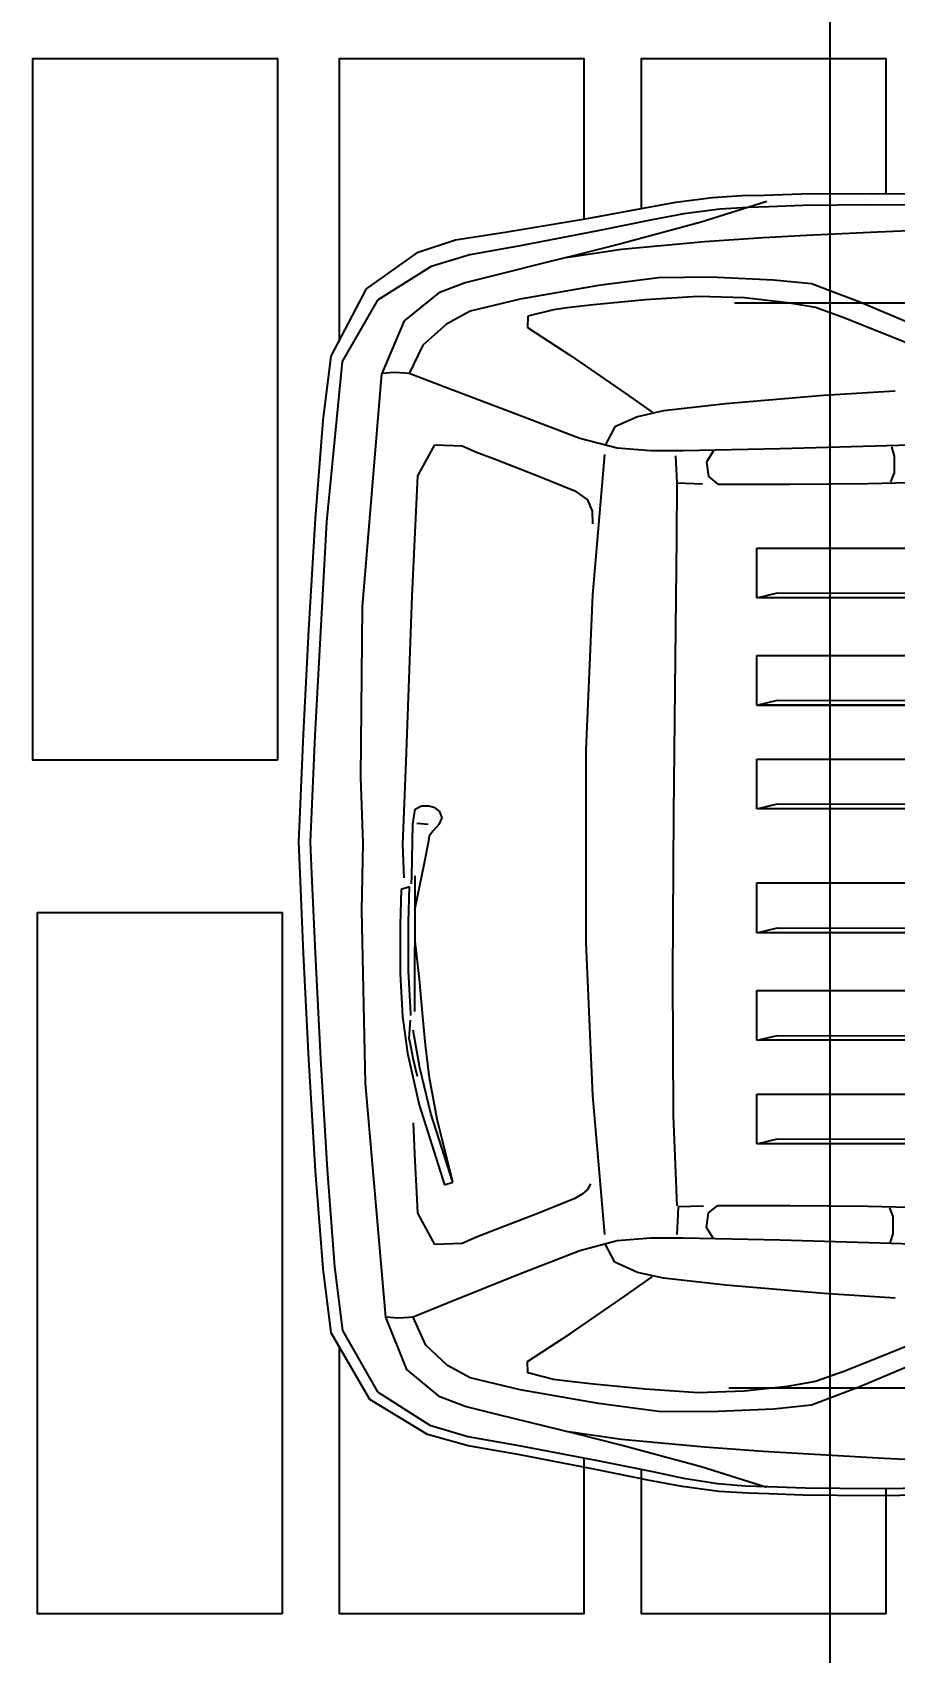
# Model space of a CAD drawing. Extents: x -178 to 151, y -135 to 745.
# Drawn here: x 111.692 to 112.92, y 707.608 to 709.916 of the extents above; entities that cross this region are included whole.
import ezdxf

# ---------------------------------------------------------------- set-up
doc = ezdxf.new("R2010")
doc.units = 0
doc.header["$MEASUREMENT"] = 0
doc.header["$PDSIZE"] = -5
doc.layers.get('0').update_dxf_attribs({"linetype": 'CONTINUOUS'})
doc.layers.get('Defpoints').update_dxf_attribs({"linetype": 'CONTINUOUS'})
doc.layers.add('AR-ALV', color=5, linetype='CONTINUOUS')
doc.layers.add('E-Pen-C', color=4, linetype='CONTINUOUS', lineweight=15)
doc.layers.add('E-Pen-G', color=3, linetype='CONTINUOUS', lineweight=30)
doc.styles.add('F2', font='swissc.ttf')
doc.dimstyles.new('DIMENSION-1', dxfattribs={"dimtxt": 0.11, "dimasz": 0.07, "dimexe": 1, "dimexo": 0, "dimgap": 0.12, "dimtad": 1, "dimzin": 7, "dimdsep": 46, "dimtxsty": 'F2', "dimblk1": 'TRACO', "dimblk2": 'TRACO', "dimsah": 1, "dimcen": 1, "dimse1": 1, "dimse2": 1, "dimclrd": 256, "dimclre": 256, "dimclrt": 6, "dimadec": 0, "dimazin": 0, "dimtfac": 1, "dimtix": 1, "dimtmove": 2, "dimatfit": 3, "dimldrblk": 'TRACO', "dimfxl": 1, "dimtolj": 1, "dimtzin": 0, "dimarcsym": 0})

# ---------------------------------------------------------------- blocks, each defined once
blk = doc.blocks.new('Austin Mini dessus')
at = {"color": 8, "flags": 128}
for points in [[(3.2164, 3.793), (3.0966, 3.7917)], [(3.0997, 3.8021), (3.2215, 3.8034)], [(3.316, 3.7921), (3.2164, 3.793)], [(3.2215, 3.8034), (3.3188, 3.8025)], [(3.3693, 3.7904), (3.316, 3.7921)], [(3.3188, 3.8025), (3.3675, 3.8008)], [(3.3675, 3.8008), (3.3972, 3.7998)], [(3.4015, 3.7895), (3.3693, 3.7904)], [(3.3706, 3.7916), (3.4639, 3.7624)], [(3.3972, 3.7998), (3.439, 3.7972)], [(3.4406, 3.7862), (3.4015, 3.7895)], [(3.439, 3.7972), (3.4912, 3.7905)], [(3.4894, 3.7783), (3.4406, 3.7862)], [(3.4912, 3.7905), (3.5375, 3.7819)], [(3.4639, 3.7624), (3.5784, 3.7316)], [(3.5334, 3.7691), (3.4894, 3.7783)], [(3.6119, 3.753), (3.5334, 3.7691)], [(3.5375, 3.7819), (3.6147, 3.7659)], [(3.6147, 3.7659), (3.7245, 3.7448)], [(3.0661, 3.7568), (3.2036, 3.7505)], [(3.2036, 3.7505), (3.3106, 3.7441)], [(3.3106, 3.7441), (3.3759, 3.7402)], [(3.3759, 3.7402), (3.4593, 3.7344)], [(3.7239, 3.7317), (3.6119, 3.753)], [(3.7245, 3.7448), (3.7958, 3.7324)], [(3.4593, 3.7344), (3.5777, 3.7235)], [(3.5777, 3.7235), (3.6563, 3.7118)], [(3.5784, 3.7316), (3.6421, 3.7153)], [(3.6421, 3.7153), (3.6846, 3.7048)], [(3.7964, 3.7192), (3.7239, 3.7317)], [(3.7958, 3.7324), (3.8536, 3.716)], [(3.8504, 3.7028), (3.7964, 3.7192)], [(3.8536, 3.716), (3.9358, 3.6662)], [(3.6846, 3.7048), (3.7528, 3.688)], [(3.9251, 3.6552), (3.8504, 3.7028)], [(3.2381, 3.6482), (3.3067, 3.6745)], [(3.3067, 3.6745), (3.361, 3.68)], [(3.361, 3.68), (3.4507, 3.6839)], [(3.4507, 3.6839), (3.525, 3.6834)], [(3.525, 3.6834), (3.6102, 3.6722)], [(3.6102, 3.6722), (3.7219, 3.6526)], [(3.7528, 3.688), (3.8, 3.6763)], [(3.8, 3.6763), (3.8361, 3.6624)], [(2.7871, 3.6502), (3.4246, 3.6502)], [(3.1134, 3.5955), (3.2381, 3.6482)], [(3.3014, 3.6408), (3.3411, 3.6477)], [(3.3411, 3.6477), (3.4025, 3.6546)], [(3.4025, 3.6546), (3.4682, 3.6568)], [(3.4682, 3.6568), (3.5432, 3.6518)], [(3.5432, 3.6518), (3.6174, 3.6446)], [(3.7219, 3.6526), (3.793, 3.6355)], [(3.8361, 3.6624), (3.8831, 3.6237)], [(3.9748, 3.5682), (3.9251, 3.6552)], [(3.9358, 3.6662), (3.9909, 3.5714)], [(3.1969, 3.6007), (3.2592, 3.6259)], [(3.2592, 3.6259), (3.3014, 3.6408)], [(3.6174, 3.6446), (3.651, 3.6408)], [(3.651, 3.6408), (3.6741, 3.6378)], [(3.6741, 3.6378), (3.7107, 3.6285)], [(3.7107, 3.6285), (3.7113, 3.6124)], [(3.793, 3.6355), (3.8251, 3.6178)], [(3.8831, 3.6237), (3.9133, 3.5491)], [(3.1417, 3.5787), (3.1969, 3.6007)], [(3.7113, 3.6124), (3.6503, 3.5725)], [(3.8251, 3.6178), (3.8563, 3.5892)], [(3.8563, 3.5892), (3.8742, 3.5491)], [(3.6503, 3.5725), (3.5724, 3.5187)], [(3.9862, 3.4773), (3.9748, 3.5682)], [(3.9909, 3.5714), (4.0023, 3.48)], [(3.8253, 3.5293), (3.8742, 3.5491)], [(3.8742, 3.5491), (3.8804, 3.5498)], [(3.8804, 3.5498), (3.8953, 3.5506)], [(3.8953, 3.5506), (3.9133, 3.5491)], [(3.9133, 3.5491), (3.9421, 3.2156)], [(3.1878, 3.5219), (3.29, 3.5153)], [(3.29, 3.5153), (3.4288, 3.5036)], [(3.5724, 3.5187), (3.5339, 3.4917)], [(3.7236, 3.4885), (3.8253, 3.5293)], [(3.4288, 3.5036), (3.5179, 3.4935)], [(3.5179, 3.4935), (3.5549, 3.4854)], [(3.5549, 3.4854), (3.5868, 3.4709)], [(3.6368, 3.4545), (3.7236, 3.4885)], [(3.5868, 3.4709), (3.6013, 3.4438)], [(3.9969, 3.3387), (3.9862, 3.4773)], [(4.0023, 3.48), (4.0132, 3.3405)], [(3.1149, 3.4465), (3.3513, 3.4394)], [(3.1945, 3.4428), (3.1904, 3.4299)], [(3.3513, 3.4394), (3.4895, 3.4367)], [(3.5356, 3.4366), (3.5836, 3.4404)], [(3.5836, 3.4404), (3.6368, 3.4545)], [(3.7841, 3.435), (3.8045, 3.444)], [(3.8045, 3.444), (3.8435, 3.4455)], [(3.8435, 3.4455), (3.8675, 3.4012)], [(3.1904, 3.4299), (3.1906, 3.4059)], [(3.4471, 3.4365), (3.4563, 3.4213)], [(3.4563, 3.4213), (3.4534, 3.4004)], [(3.4895, 3.4367), (3.5356, 3.4366)], [(3.4973, 3.4027), (3.4982, 3.4219)], [(3.4982, 3.4219), (3.4986, 3.4312)], [(3.6013, 3.4314), (3.6181, 3.2335)], [(3.6968, 3.4013), (3.756, 3.4243)], [(3.756, 3.4243), (3.7841, 3.435)], [(3.2267, 3.3909), (3.147, 3.3929)], [(3.1906, 3.4059), (3.1955, 3.3932)], [(3.4534, 3.4004), (3.4403, 3.3899)], [(3.4605, 3.391), (3.4969, 3.3921)], [(3.4969, 3.3921), (3.4973, 3.4027)], [(3.6439, 3.38), (3.6968, 3.4013)], [(3.8675, 3.4012), (3.8692, 3.3713)], [(3.3378, 3.39), (3.2267, 3.3909)], [(3.4403, 3.3899), (3.3378, 3.39)], [(3.4984, 3.3906), (3.5032, 3.2619)], [(3.6261, 3.3671), (3.6334, 3.3741)], [(3.6334, 3.3741), (3.6439, 3.38)], [(3.8692, 3.3713), (3.8712, 3.3271)], [(3.6215, 3.3593), (3.6261, 3.3671)], [(3.8294, 3.3605), (3.8176, 3.3569)], [(3.8176, 3.3569), (3.8402, 3.2669)], [(3.8176, 3.3569), (3.8491, 3.259)], [(3.8656, 3.2467), (3.8294, 3.3605)], [(3.8712, 3.3271), (3.8736, 3.2722)], [(4.0064, 3.181), (3.9969, 3.3387)], [(4.0132, 3.3405), (4.0227, 3.1819)], [(1.521, 3.3024), (3.3849, 3.3024)], [(3.3849, 3.3024), (3.3552, 3.2953)], [(3.3849, 3.3024), (3.3849, 3.2314)], [(3.3552, 3.2953), (1.5269, 3.296)], [(3.5032, 3.2619), (3.5043, 3.0618)], [(3.8402, 3.2669), (3.8508, 3.2084)], [(3.8491, 3.259), (3.8648, 3.1939)], [(3.3849, 3.2314), (1.521, 3.2314)], [(3.6181, 3.2335), (3.6277, 3.0159)], [(3.8822, 3.1732), (3.8656, 3.2467)], [(3.8508, 3.2084), (3.8565, 3.1612)], [(3.9421, 3.2156), (3.9474, 2.9699)], [(3.8648, 3.1939), (3.8741, 3.1401)], [(3.868, 3.2065), (3.8741, 3.1805)], [(3.8741, 3.1805), (3.8782, 3.1603)], [(3.8893, 3.1208), (3.8822, 3.1732)], [(4.0139, 3.0308), (4.0064, 3.181)], [(4.0227, 3.1819), (4.0303, 3.0312)], [(1.521, 3.1548), (3.3849, 3.1548)], [(1.521, 3.1548), (3.3849, 3.1548)], [(3.3552, 3.1477), (1.5269, 3.1484)], [(3.3849, 3.1548), (3.3552, 3.1477)], [(3.3849, 3.1548), (3.3849, 3.0838)], [(3.8565, 3.1612), (3.8604, 3.1213)], [(3.8797, 3.1523), (3.8778, 3.1263)], [(3.8782, 3.1603), (3.8797, 3.1523)], [(3.8604, 3.1213), (3.8653, 3.0676)], [(3.8772, 3.1193), (3.8773, 3.1186)], [(3.8773, 3.1186), (3.8774, 3.1179)], [(3.8774, 3.1179), (3.8775, 3.1172)], [(3.8775, 3.1172), (3.8809, 3.056)], [(3.8927, 3.0595), (3.8893, 3.1208)], [(3.8718, 3.1136), (3.8718, 3.0663)], [(3.3849, 3.0838), (1.521, 3.0838)], [(3.5043, 3.0618), (3.503, 2.8311)], [(3.8653, 3.0676), (3.8715, 3.0137)], [(3.8718, 3.0663), (3.8715, 2.9763)], [(3.8809, 3.056), (3.8809, 2.9867)], [(3.8927, 2.9903), (3.8927, 3.0595)], [(4.019, 2.9175), (4.0139, 3.0308)], [(4.0303, 3.0312), (4.0353, 2.9173)], [(1.521, 3.0018), (3.3849, 3.0018)], [(1.521, 3.0017), (3.3849, 3.0017)], [(3.3849, 3.0017), (3.3552, 2.9947)], [(3.3849, 3.0018), (3.3849, 2.9307)], [(3.6277, 3.0159), (3.6279, 2.8795)], [(3.3552, 2.9947), (1.5269, 2.9954)], [(3.8809, 2.9867), (3.8793, 2.9363)], [(3.8911, 2.9399), (3.8927, 2.9903)], [(3.8717, 2.9689), (3.8581, 2.9022)], [(3.8715, 2.9763), (3.8713, 2.9207)], [(3.9474, 2.9699), (3.9456, 2.8742)], [(3.3849, 2.9307), (1.521, 2.9307)], [(3.8764, 2.9319), (3.8763, 2.9214)], [(3.8793, 2.9363), (3.8911, 2.9399)], [(3.8763, 2.9214), (3.8745, 2.8469)], [(3.8871, 2.9232), (3.8888, 2.876)], [(4.0208, 2.8728), (4.019, 2.9175)], [(4.0353, 2.9173), (4.0372, 2.8721)], [(3.8581, 2.9022), (3.8521, 2.8707)], [(3.6279, 2.8795), (3.6277, 2.7413)], [(3.8458, 2.8564), (3.8507, 2.8629)], [(3.8521, 2.8707), (3.8507, 2.8629)], [(3.8888, 2.876), (3.8844, 2.7575)], [(3.9456, 2.8742), (3.9489, 2.78)], [(4.0141, 2.7205), (4.0208, 2.8728)], [(4.0372, 2.8721), (4.0353, 2.829)], [(3.8333, 2.8378), (3.8378, 2.8476)], [(3.8378, 2.8476), (3.8458, 2.8564)], [(3.8688, 2.8456), (3.8527, 2.8468)], [(3.8745, 2.8469), (3.8712, 2.8257)], [(1.521, 2.8252), (3.3849, 2.8252)], [(1.521, 2.8252), (3.3849, 2.8252)], [(3.3552, 2.8181), (1.5269, 2.8188)], [(3.3849, 2.8252), (3.3552, 2.8181)], [(3.3849, 2.8252), (3.3849, 2.7542)], [(3.503, 2.8311), (3.5007, 2.6103)], [(3.8369, 2.8289), (3.8333, 2.8378)], [(3.8449, 2.8226), (3.8369, 2.8289)], [(3.8518, 2.8207), (3.8449, 2.8226)], [(3.8621, 2.821), (3.8518, 2.8207)], [(3.8712, 2.8257), (3.8621, 2.821)], [(4.0353, 2.829), (4.0303, 2.7187)], [(3.9489, 2.78), (3.9462, 2.5372)], [(3.3849, 2.7542), (1.521, 2.7542)], [(3.8844, 2.7575), (3.8754, 2.5224)], [(3.6277, 2.7413), (3.6181, 2.5203)], [(3.9974, 2.4164), (4.0141, 2.7205)], [(4.0303, 2.7187), (4.0227, 2.5701)], [(1.521, 2.6777), (3.3849, 2.6777)], [(1.521, 2.6776), (3.3849, 2.6776)], [(3.3849, 2.6776), (3.3552, 2.6705)], [(3.3849, 2.6777), (3.3849, 2.6066)], [(3.3552, 2.6705), (1.5269, 2.6712)], [(3.5007, 2.6103), (3.4987, 2.4401)], [(3.3849, 2.6066), (1.521, 2.6066)], [(4.0227, 2.5701), (4.0132, 2.4114)], [(1.521, 2.5246), (3.3849, 2.5246)], [(1.521, 2.5246), (3.3849, 2.5246)], [(3.3552, 2.5175), (1.5269, 2.5182)], [(3.3849, 2.5246), (3.3552, 2.5175)], [(3.3849, 2.5246), (3.3849, 2.4536)], [(3.6181, 2.5203), (3.6013, 2.3205)], [(3.8754, 2.5224), (3.8675, 2.3507)], [(3.9462, 2.5372), (3.9187, 2.2052)], [(3.3849, 2.4536), (1.521, 2.4536)], [(3.4987, 2.4401), (3.4984, 2.3614)], [(3.6192, 2.401), (3.619, 2.419)], [(3.6261, 2.3848), (3.6192, 2.401)], [(3.9754, 2.1881), (3.9974, 2.4164)], [(4.0132, 2.4114), (4.0023, 2.272)], [(3.6439, 2.372), (3.6261, 2.3848)], [(3.2267, 2.3616), (3.147, 2.3596)], [(3.1892, 2.3465), (3.1942, 2.3592)], [(3.3378, 2.3625), (3.2267, 2.3616)], [(3.4403, 2.3625), (3.3378, 2.3625)], [(3.4534, 2.352), (3.4403, 2.3625)], [(3.462, 2.3625), (3.4984, 2.3614)], [(3.4984, 2.3614), (3.4988, 2.3509)], [(3.6968, 2.3507), (3.6439, 2.372)], [(3.189, 2.3226), (3.1892, 2.3465)], [(3.4471, 2.3159), (3.4563, 2.3312)], [(3.4563, 2.3312), (3.4534, 2.352)], [(3.4988, 2.3509), (3.4997, 2.3317)], [(3.4997, 2.3317), (3.5002, 2.3223)], [(3.756, 2.3277), (3.6968, 2.3507)], [(3.8675, 2.3507), (3.8435, 2.3065)], [(3.1149, 2.3055), (3.3513, 2.3125)], [(3.1931, 2.3097), (3.189, 2.3226)], [(3.3513, 2.3125), (3.4895, 2.3152)], [(3.4895, 2.3152), (3.5356, 2.3154)], [(3.5356, 2.3154), (3.5836, 2.3116)], [(3.5836, 2.3116), (3.6368, 2.2975)], [(3.5868, 2.2811), (3.6013, 2.3081)], [(3.7841, 2.317), (3.756, 2.3277)], [(3.8045, 2.308), (3.7841, 2.317)], [(3.8435, 2.3065), (3.8045, 2.308)], [(3.6368, 2.2975), (3.725, 2.2641)], [(3.5179, 2.2584), (3.5549, 2.2666)], [(3.5549, 2.2666), (3.5868, 2.2811)], [(3.725, 2.2641), (3.8293, 2.2244)], [(4.0023, 2.272), (3.9909, 2.1805)], [(3.29, 2.2366), (3.4288, 2.2483)], [(3.4288, 2.2483), (3.5179, 2.2584)], [(3.5724, 2.2333), (3.5339, 2.2602)], [(3.1878, 2.23), (3.29, 2.2366)], [(3.6503, 2.1795), (3.5724, 2.2333)], [(3.8293, 2.2244), (3.8797, 2.2052)], [(3.8604, 2.1645), (3.8797, 2.2052)], [(3.8797, 2.2052), (3.8859, 2.2044)], [(3.8859, 2.2044), (3.9007, 2.2036)], [(3.8872, 2.13), (3.9187, 2.2052)], [(3.9007, 2.2036), (3.9187, 2.2052)], [(3.1417, 2.1733), (3.1969, 2.1512)], [(3.7113, 2.1396), (3.6503, 2.1795)], [(3.9249, 2.1008), (3.9754, 2.1881)], [(3.9909, 2.1805), (3.9406, 2.0845)], [(3.1134, 2.1564), (3.2381, 2.1037)], [(3.1969, 2.1512), (3.2592, 2.1261)], [(3.8265, 2.1348), (3.8604, 2.1645)], [(3.2592, 2.1261), (3.3014, 2.1112)], [(3.6741, 2.1142), (3.7107, 2.1235)], [(3.7107, 2.1235), (3.7113, 2.1396)], [(3.793, 2.1165), (3.8265, 2.1348)], [(3.8375, 2.0902), (3.8872, 2.13)], [(2.7825, 2.1047), (3.4166, 2.1047)], [(3.2381, 2.1037), (3.3067, 2.0774)], [(3.3014, 2.1112), (3.3411, 2.1043)], [(3.3411, 2.1043), (3.4025, 2.0974)], [(3.4682, 2.0952), (3.5432, 2.1001)], [(3.5432, 2.1001), (3.6174, 2.1074)], [(3.6174, 2.1074), (3.651, 2.1112)], [(3.651, 2.1112), (3.6741, 2.1142)], [(3.7219, 2.0993), (3.793, 2.1165)], [(3.8485, 2.0526), (3.9249, 2.1008)], [(3.3067, 2.0774), (3.361, 2.072)], [(3.4025, 2.0974), (3.4682, 2.0952)], [(3.525, 2.0686), (3.6102, 2.0798)], [(3.6102, 2.0798), (3.7219, 2.0993)], [(3.8, 2.0757), (3.8375, 2.0902)], [(3.9406, 2.0845), (3.8672, 2.0324)], [(3.361, 2.072), (3.4507, 2.0681)], [(3.4507, 2.0681), (3.525, 2.0686)], [(3.6846, 2.0471), (3.7528, 2.064)], [(3.7528, 2.064), (3.8, 2.0757)], [(3.5777, 2.0285), (3.6563, 2.0402)], [(3.5784, 2.0204), (3.6421, 2.0366)], [(3.6421, 2.0366), (3.6846, 2.0471)], [(3.722, 2.0234), (3.7937, 2.0359)], [(3.7937, 2.0359), (3.8485, 2.0526)], [(3.8672, 2.0324), (3.8141, 2.0148)], [(3.2127, 2.0036), (3.3138, 2.0086)], [(3.3138, 2.0086), (3.3759, 2.0118)], [(3.3759, 2.0118), (3.4593, 2.0176)], [(3.4593, 2.0176), (3.5777, 2.0285)], [(3.4639, 1.9896), (3.5784, 2.0204)], [(3.6114, 2.0021), (3.722, 2.0234)], [(3.8141, 2.0148), (3.7404, 2.0035)], [(3.0784, 1.9981), (3.2127, 2.0036)], [(3.3706, 1.9603), (3.4639, 1.9896)], [(3.4886, 1.9776), (3.5337, 1.986)], [(3.5337, 1.986), (3.6114, 2.0021)], [(3.7404, 2.0035), (3.6262, 1.9845)], [(3.0983, 1.9654), (3.2215, 1.965)], [(3.2215, 1.965), (3.3188, 1.9659)], [(3.3188, 1.9659), (3.3675, 1.9676)], [(3.3675, 1.9676), (3.3972, 1.9685)], [(3.3972, 1.9685), (3.4375, 1.9711)], [(3.4375, 1.9711), (3.4886, 1.9776)], [(3.5466, 1.9696), (3.5003, 1.961)], [(3.6262, 1.9845), (3.5466, 1.9696)], [(3.2215, 1.9486), (3.0983, 1.949)], [(3.3211, 1.9494), (3.2215, 1.9486)], [(3.3742, 1.9509), (3.3211, 1.9494)], [(3.4063, 1.9517), (3.3742, 1.9509)], [(3.448, 1.9543), (3.4063, 1.9517)], [(3.5003, 1.961), (3.448, 1.9543)]]:
    blk.add_lwpolyline(points, dxfattribs=at)
blk = doc.blocks.new('TRACO')
at = {"layer": 'E-Pen-C'}
for p, q in [((0, 1), (0, -1)), ((-1, 0), (1, 0))]:
    blk.add_line(p, q, dxfattribs=at)
at = {"layer": 'E-Pen-G'}
blk.add_line((-0.424, -0.424), (0.424, 0.424), dxfattribs=at)
blk = doc.blocks.new('*D313')
at = {"lineweight": -2}
blk.add_line((112.828, 703.81), (112.828, 710.37), dxfattribs=at)
at = {"layer": 'Defpoints', "color": 0}
for p in [(112.6161, 710.44), (112.828, 710.44), (111.9661, 703.74)]:
    blk.add_point(p, dxfattribs=at)
at = {"lineweight": -2, "xscale": 0.07, "yscale": 0.07, "zscale": 0.07}
for p, rotation in [((112.828, 710.44), 90), ((112.828, 703.74), 270)]:
    blk.add_blockref('TRACO', p, dxfattribs=dict(at, rotation=rotation))
at = {"color": 6, "insert": (112.6518, 707.09), "char_height": 0.11, "attachment_point": 5, "rotation": 90, "style": 'F2'}
blk.add_mtext('\\A1;6.70', dxfattribs=at)
blk = doc.blocks.new('*D469')
at = {"linetype": 'Continuous', "lineweight": -2}
blk.add_line((114.0216, 710.7629), (109.9716, 710.7629), dxfattribs=at)
at = {"layer": 'Defpoints', "color": 0, "linetype": 'Continuous'}
for p in [(109.9016, 710.7629), (109.9016, 710.44), (114.0916, 706.89)]:
    blk.add_point(p, dxfattribs=at)
at = {"linetype": 'Continuous', "lineweight": -2, "xscale": 0.07, "yscale": 0.07, "zscale": 0.07, "rotation": 180}
blk.add_blockref('TRACO', (109.9016, 710.7629), dxfattribs=at)
at = {"linetype": 'Continuous', "lineweight": -2, "xscale": 0.07, "yscale": 0.07, "zscale": 0.07}
blk.add_blockref('TRACO', (114.0916, 710.7629), dxfattribs=at)
at = {"color": 6, "linetype": 'Continuous', "insert": (111.9966, 710.939), "char_height": 0.11, "attachment_point": 5, "style": 'F2'}
blk.add_mtext('\\A1;4.19', dxfattribs=at)

msp = doc.modelspace()

# ---------------------------------------------------------------- linework, layer by layer
at = {"layer": 'AR-ALV', "color": 8, "linetype": 'Continuous'}
for points in [[(112.0408, 708.8792), (111.6925, 708.8792), (111.6925, 709.8782), (112.0408, 709.8782)], [(112.0408, 708.8792), (111.6925, 708.8792), (111.6925, 709.8782), (112.0408, 709.8782)], [(112.0473, 707.663), (111.699, 707.663), (111.699, 708.6621), (112.0473, 708.6621)]]:
    msp.add_lwpolyline(points, close=True, dxfattribs=at)
for points in [[(112.129, 709.4765), (112.129, 709.8782), (112.4774, 709.8782), (112.4774, 709.6496)], [(112.5591, 709.6647), (112.5591, 709.8782), (112.9074, 709.8782), (112.9074, 709.6862)], [(112.4774, 707.8855), (112.4774, 707.663), (112.129, 707.663), (112.129, 708.0434)], [(112.9074, 707.842), (112.9074, 707.663), (112.5591, 707.663), (112.5591, 707.869)]]:
    msp.add_lwpolyline(points, dxfattribs=at)

# ---------------------------------------------------------------- block references
at = {"color": 8, "rotation": 180}
msp.add_blockref('Austin Mini dessus', (116.1083, 711.6348), dxfattribs=at)

# ---------------------------------------------------------------- dimensions: what is measured, and where the dimension line sits
at = {"color": 5, "linetype": 'Continuous'}
dim = msp.add_linear_dim(base=(109.9016, 710.7629), p1=(114.0916, 706.89), p2=(109.9016, 710.44), angle=180, dimstyle='DIMENSION-1', dxfattribs=at)
dim.commit()
dim.dimension.update_dxf_attribs({"geometry": '*D469', "text_midpoint": (111.9966, 710.939)})
at = {"color": 4}
dim = msp.add_linear_dim(base=(112.828, 710.44), p1=(111.9661, 703.74), p2=(112.6161, 710.44), angle=270, dimstyle='DIMENSION-1', dxfattribs=at)
dim.commit()
dim.dimension.update_dxf_attribs({"geometry": '*D313', "text_midpoint": (112.6518, 707.09)})

doc.saveas('drawing.dxf')
